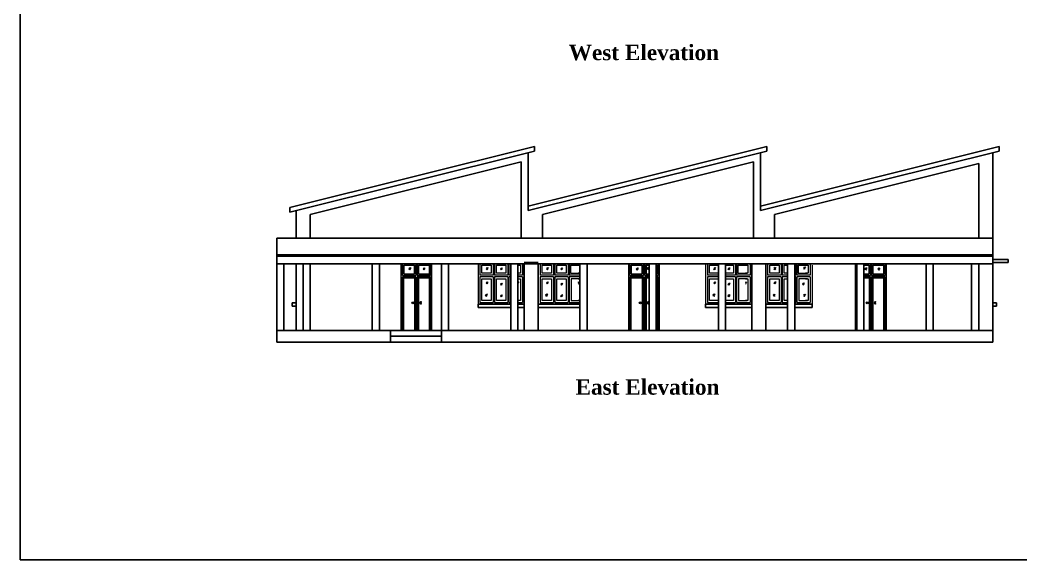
# Model space of a CAD drawing. Header units: inches. Extents: x -6800 to 96653, y -25814 to 17379.
# Drawn here: x 20222 to 21784, y -13008 to -12165 of the extents above; entities that cross this region are included whole.
import ezdxf

# ---------------------------------------------------------------- set-up
doc = ezdxf.new("R2010")
doc.units = ezdxf.units.IN
doc.header["$MEASUREMENT"] = 0
doc.layers.add('Door ele', color=20, linetype='Continuous', lineweight=15)
doc.layers.add('furniture', color=44, linetype='Continuous', lineweight=15)
doc.styles.add('MtXpl_Times_New_Roma', font='timesbd.ttf')

msp = doc.modelspace()

# ---------------------------------------------------------------- linework, layer by layer
for p, q in [((20222.1, -13007.6), (20222.1, -11322.8)), ((22598.1, -13007.6), (20222.1, -13007.6))]:
    msp.add_line(p, q)
at = {"lineweight": 25, "transparency": 33554623}
for p, q in [((20643, -12457.8), (21024.8, -12362.6)), ((21015.1, -12455.4), (21387.2, -12362.6)), ((21377.4, -12455.4), (21749.5, -12362.6)), ((21387.2, -12369.8), (21387.2, -12362.6)), ((21749.5, -12369.8), (21749.5, -12362.6)), ((20643, -12465), (21024.8, -12369.8)), ((21015.1, -12462.6), (21387.2, -12369.8)), ((21015.1, -12462.6), (21015.1, -12372.3)), ((21377.4, -12462.6), (21749.5, -12369.8)), ((21377.4, -12462.6), (21377.4, -12372.3)), ((21739.7, -12505.6), (21739.7, -12372.3)), ((20674.7, -12468.4), (21004.1, -12386.3)), ((21004.1, -12505.6), (21004.1, -12386.3)), ((21037.1, -12468.4), (21366.4, -12386.3)), ((21366.4, -12505.6), (21366.4, -12386.3)), ((21399.4, -12468.4), (21717.7, -12389.1)), ((21717.7, -12389.1), (21717.7, -12505.6)), ((20643, -12465), (20643, -12457.8)), ((20652.7, -12505.6), (20652.7, -12462.6)), ((20674.7, -12505.6), (20674.7, -12468.4)), ((21037.1, -12505.6), (21037.1, -12468.4)), ((21399.4, -12505.6), (21399.4, -12468.4))]:
    msp.add_line(p, q, dxfattribs=at)
at = {"lineweight": 25}
for p, q in [((21024.8, -12369.8), (21024.8, -12362.6)), ((20622.7, -12505.6), (21739.7, -12505.6)), ((20622.7, -12531.6), (20622.7, -12505.6)), ((20622.7, -12505.6), (21739.7, -12505.6)), ((21739.7, -12505.6), (21739.7, -12531.6)), ((21739.7, -12531.6), (20622.7, -12531.6)), ((20622.7, -12531.6), (21739.7, -12531.6)), ((20622.7, -12533.6), (20622.7, -12531.6)), ((20622.7, -12533.6), (21739.7, -12533.6)), ((20622.7, -12545.6), (21739.7, -12545.6)), ((20663.7, -12649.6), (20663.7, -12545.6)), ((20674.7, -12545.6), (20674.7, -12649.6)), ((20771.7, -12649.6), (20771.7, -12545.6)), ((20782.7, -12545.6), (20782.7, -12649.6)), ((20879.7, -12649.6), (20879.7, -12545.6)), ((20890.7, -12545.6), (20890.7, -12649.6)), ((20942.7, -12547.6), (20957.3, -12547.6)), ((20965.4, -12547.6), (20980, -12547.6)), ((20987.7, -12649.6), (20987.7, -12545.6)), ((20998.7, -12545.6), (20998.7, -12649.6)), ((21002.7, -12547.6), (20998.7, -12547.6)), ((21036.7, -12547.6), (21051.3, -12547.6)), ((21059.4, -12547.6), (21074, -12547.6)), ((21081.1, -12547.6), (21095.7, -12547.6)), ((21095.7, -12547.6), (21092.7, -12547.6)), ((21095.7, -12649.6), (21095.7, -12545.6)), ((21106.7, -12545.6), (21106.7, -12649.6)), ((21203.7, -12649.6), (21203.7, -12545.6)), ((21214.7, -12545.6), (21214.7, -12649.6)), ((21297.7, -12547.6), (21311.7, -12547.6)), ((21311.7, -12649.6), (21311.7, -12545.6)), ((21322.7, -12545.6), (21322.7, -12649.6)), ((21322.7, -12547.6), (21335, -12547.6)), ((21342.1, -12547.6), (21356.7, -12547.6)), ((21357.7, -12547.6), (21353.7, -12547.6)), ((21391.7, -12547.6), (21406.3, -12547.6)), ((21414.4, -12547.6), (21419.7, -12547.6)), ((21419.7, -12649.6), (21419.7, -12545.6)), ((21430.7, -12545.6), (21430.7, -12649.6)), ((21436.1, -12547.6), (21450.7, -12547.6)), ((21451.7, -12547.6), (21447.7, -12547.6)), ((21527.7, -12649.6), (21527.7, -12545.6)), ((21538.7, -12545.6), (21538.7, -12649.6)), ((21635.7, -12649.6), (21635.7, -12545.6)), ((21646.7, -12545.6), (21646.7, -12649.6)), ((21706.7, -12649.6), (21706.7, -12545.6)), ((21717.7, -12545.6), (21717.7, -12649.6)), ((21739.7, -12545.6), (21739.7, -12543.6)), ((21030.7, -12613.6), (21030.7, -12608.6)), ((20622.7, -12667.6), (20622.7, -12649.6)), ((20652.7, -12649.6), (20622.7, -12649.6)), ((20663.7, -12649.6), (21717.7, -12649.6)), ((20674.7, -12649.6), (20663.7, -12649.6)), ((20782.7, -12649.6), (20771.7, -12649.6)), ((20800.2, -12649.6), (20800.2, -12667.6)), ((20879.7, -12658.6), (20800.2, -12658.6)), ((20890.7, -12649.6), (20879.7, -12649.6)), ((20879.7, -12667.6), (20879.7, -12649.6)), ((20998.7, -12649.6), (20987.7, -12649.6)), ((21106.7, -12649.6), (21095.7, -12649.6)), ((21214.7, -12649.6), (21203.7, -12649.6)), ((21322.7, -12649.6), (21311.7, -12649.6)), ((21430.7, -12649.6), (21419.7, -12649.6)), ((21538.7, -12649.6), (21527.7, -12649.6)), ((21646.7, -12649.6), (21635.7, -12649.6)), ((21717.7, -12649.6), (21706.7, -12649.6)), ((21739.7, -12649.6), (21739.7, -12667.6)), ((21739.7, -12667.6), (20622.7, -12667.6)), ((20800.2, -12667.6), (20879.7, -12667.6))]:
    msp.add_line(p, q, dxfattribs=at)
at = {"lineweight": 25, "transparency": 33554636}
for p, q in [((20622.7, -12543.6), (20622.7, -12533.6)), ((21739.7, -12531.6), (21739.7, -12545.6)), ((20936.7, -12608.6), (20987.7, -12608.6)), ((20936.7, -12613.6), (20936.7, -12608.6)), ((20987.7, -12613.6), (20936.7, -12613.6)), ((20998.7, -12608.6), (21008.7, -12608.6)), ((21008.7, -12613.6), (20998.7, -12613.6)), ((21008.7, -12608.6), (21008.7, -12613.6)), ((21030.7, -12608.6), (21095.7, -12608.6)), ((21030.7, -12608.6), (21081.7, -12608.6)), ((21095.7, -12613.6), (21030.7, -12613.6)), ((21092.7, -12608.6), (21095.7, -12608.6)), ((21095.7, -12613.6), (21092.7, -12613.6)), ((21291.7, -12608.6), (21311.7, -12608.6)), ((21291.7, -12613.6), (21291.7, -12608.6)), ((21291.7, -12608.6), (21311.7, -12608.6)), ((21291.7, -12608.6), (21311.7, -12608.6)), ((21311.7, -12613.6), (21291.7, -12613.6)), ((21322.7, -12608.6), (21363.7, -12608.6)), ((21322.7, -12608.6), (21356.7, -12608.6)), ((21322.7, -12608.6), (21342.7, -12608.6)), ((21363.7, -12613.6), (21322.7, -12613.6)), ((21353.7, -12608.6), (21363.7, -12608.6)), ((21363.7, -12608.6), (21363.7, -12613.6)), ((21385.7, -12608.6), (21419.7, -12608.6)), ((21385.7, -12613.6), (21385.7, -12608.6)), ((21385.7, -12608.6), (21419.7, -12608.6)), ((21385.7, -12608.6), (21419.7, -12608.6)), ((21419.7, -12613.6), (21385.7, -12613.6)), ((21430.7, -12608.6), (21457.7, -12608.6)), ((21430.7, -12608.6), (21450.7, -12608.6)), ((21430.7, -12608.6), (21436.7, -12608.6)), ((21457.7, -12613.6), (21430.7, -12613.6)), ((21447.7, -12608.6), (21457.7, -12608.6)), ((21457.7, -12608.6), (21457.7, -12613.6))]:
    msp.add_line(p, q, dxfattribs=at)
at = {"lineweight": 25, "transparency": 33554610}
for p, q in [((21739.7, -12538.6), (21763.7, -12538.6)), ((21763.7, -12538.6), (21763.7, -12543.6)), ((21739.7, -12543.6), (21763.7, -12543.6)), ((20646.7, -12606.6), (20652.7, -12606.6)), ((20646.7, -12611.6), (20646.7, -12606.6)), ((20646.7, -12611.6), (20652.7, -12611.6)), ((20652.7, -12606.6), (20652.7, -12611.6)), ((21739.7, -12606.6), (21745.7, -12606.6)), ((21739.7, -12611.6), (21745.7, -12611.6)), ((21745.7, -12606.6), (21745.7, -12611.6))]:
    msp.add_line(p, q, dxfattribs=at)
at = {"lineweight": 25, "transparency": 33554648}
for p, q in [((20622.7, -12649.6), (20622.7, -12543.6)), ((20633.7, -12649.6), (20633.7, -12545.6)), ((20652.7, -12649.6), (20652.7, -12545.6)), ((20674.7, -12547.6), (20674.7, -12649.6)), ((21008.7, -12543.6), (21030.7, -12543.6)), ((21008.7, -12649.6), (21008.7, -12545.6)), ((21030.7, -12545.6), (21030.7, -12649.6)), ((21363.7, -12649.6), (21363.7, -12545.6)), ((21385.7, -12545.6), (21385.7, -12649.6)), ((21717.7, -12545.6), (21739.7, -12545.6)), ((21717.7, -12649.6), (21717.7, -12545.6)), ((21739.7, -12545.6), (21739.7, -12649.6)), ((20674.7, -12649.6), (20652.7, -12649.6)), ((21030.7, -12649.6), (21008.7, -12649.6)), ((21385.7, -12649.6), (21363.7, -12649.6)), ((21739.7, -12649.6), (21717.7, -12649.6))]:
    msp.add_line(p, q, dxfattribs=at)
at = {"lineweight": 25, "transparency": 33554564}
for p, q in [((20820.7, -12561.6), (20820.7, -12547.6)), ((20837.7, -12547.6), (20820.7, -12547.6)), ((20837.7, -12547.6), (20837.7, -12561.6)), ((20843.7, -12547.6), (20843.7, -12561.6)), ((20860.7, -12547.6), (20843.7, -12547.6)), ((20860.7, -12561.6), (20860.7, -12547.6)), ((21175.7, -12561.6), (21175.7, -12547.6)), ((21192.7, -12547.6), (21175.7, -12547.6)), ((21192.7, -12547.6), (21192.7, -12561.6)), ((21198.7, -12547.6), (21198.7, -12561.6)), ((21203.7, -12547.6), (21198.7, -12547.6)), ((21215.7, -12547.6), (21214.7, -12547.6)), ((21215.7, -12561.6), (21215.7, -12547.6)), ((21546.7, -12547.6), (21538.7, -12547.6)), ((21546.7, -12547.6), (21546.7, -12561.6)), ((21552.7, -12547.6), (21552.7, -12561.6)), ((21569.7, -12547.6), (21552.7, -12547.6)), ((21569.7, -12561.6), (21569.7, -12547.6)), ((20820.7, -12561.6), (20837.7, -12561.6)), ((20843.7, -12561.6), (20860.7, -12561.6)), ((21175.7, -12561.6), (21192.7, -12561.6)), ((21198.7, -12561.6), (21203.7, -12561.6)), ((21214.7, -12561.6), (21215.7, -12561.6)), ((21538.7, -12561.6), (21546.7, -12561.6)), ((21552.7, -12561.6), (21569.7, -12561.6))]:
    msp.add_line(p, q, dxfattribs=at)
at = {"layer": 'Door ele'}
for p, q in [((20816.7, -12649.6), (20816.7, -12545.6)), ((20816.7, -12649.6), (20816.7, -12547.6)), ((21171.7, -12649.6), (21171.7, -12545.6)), ((21525.7, -12649.6), (21525.7, -12545.6)), ((21525.7, -12649.6), (21525.7, -12547.6))]:
    msp.add_line(p, q, dxfattribs=at)
at = {"layer": 'Door ele', "transparency": 33554564}
for p, q in [((20818.7, -12563.6), (20818.7, -12545.6)), ((20839.7, -12545.6), (20818.7, -12545.6)), ((20839.7, -12545.6), (20839.7, -12563.6)), ((20841.7, -12545.6), (20841.7, -12563.6)), ((20862.7, -12545.6), (20841.7, -12545.6)), ((20862.7, -12563.6), (20862.7, -12545.6)), ((20864.7, -12649.6), (20864.7, -12545.6)), ((20864.7, -12649.6), (20864.7, -12547.6)), ((21173.7, -12563.6), (21173.7, -12545.6)), ((21194.7, -12545.6), (21173.7, -12545.6)), ((21194.7, -12545.6), (21194.7, -12563.6)), ((21196.7, -12545.6), (21196.7, -12563.6)), ((21203.7, -12545.6), (21196.7, -12545.6)), ((21217.7, -12545.6), (21214.7, -12545.6)), ((21217.7, -12563.6), (21217.7, -12545.6)), ((21219.7, -12649.6), (21219.7, -12545.6)), ((21527.7, -12649.6), (21527.7, -12549.6)), ((21548.7, -12545.6), (21538.7, -12545.6)), ((21548.7, -12545.6), (21548.7, -12563.6)), ((21550.7, -12545.6), (21550.7, -12563.6)), ((21571.7, -12545.6), (21550.7, -12545.6)), ((21571.7, -12563.6), (21571.7, -12545.6)), ((21573.7, -12649.6), (21573.7, -12545.6)), ((21573.7, -12649.6), (21573.7, -12547.6)), ((20818.7, -12563.6), (20839.7, -12563.6)), ((20818.7, -12649.6), (20818.7, -12565.6)), ((20818.7, -12565.6), (20839.7, -12565.6)), ((20820.7, -12649.6), (20820.7, -12567.6)), ((20820.7, -12567.6), (20837.7, -12567.6)), ((20837.7, -12567.6), (20837.7, -12649.6)), ((20839.7, -12565.6), (20839.7, -12649.6)), ((20841.7, -12563.6), (20862.7, -12563.6)), ((20841.7, -12565.6), (20841.7, -12649.6)), ((20841.7, -12565.6), (20862.7, -12565.6)), ((20843.7, -12567.6), (20843.7, -12649.6)), ((20843.7, -12567.6), (20860.7, -12567.6)), ((20859.7, -12561.6), (20860.7, -12561.6)), ((20859.7, -12563.6), (20862.7, -12563.6)), ((20859.7, -12565.6), (20862.7, -12565.6)), ((20859.7, -12567.6), (20860.7, -12567.6)), ((20860.7, -12649.6), (20860.7, -12567.6)), ((20862.7, -12649.6), (20862.7, -12565.6)), ((21173.7, -12563.6), (21194.7, -12563.6)), ((21173.7, -12649.6), (21173.7, -12565.6)), ((21173.7, -12565.6), (21194.7, -12565.6)), ((21175.7, -12649.6), (21175.7, -12567.6)), ((21175.7, -12567.6), (21192.7, -12567.6)), ((21192.7, -12567.6), (21192.7, -12649.6)), ((21194.7, -12565.6), (21194.7, -12649.6)), ((21196.7, -12563.6), (21203.7, -12563.6)), ((21196.7, -12565.6), (21196.7, -12649.6)), ((21196.7, -12565.6), (21203.7, -12565.6)), ((21198.7, -12567.6), (21198.7, -12649.6)), ((21198.7, -12567.6), (21203.7, -12567.6)), ((21214.7, -12563.6), (21217.7, -12563.6)), ((21214.7, -12565.6), (21217.7, -12565.6)), ((21214.7, -12567.6), (21215.7, -12567.6)), ((21215.7, -12649.6), (21215.7, -12567.6)), ((21217.7, -12649.6), (21217.7, -12565.6)), ((21538.7, -12563.6), (21548.7, -12563.6)), ((21538.7, -12565.6), (21548.7, -12565.6)), ((21538.7, -12567.6), (21546.7, -12567.6)), ((21546.7, -12567.6), (21546.7, -12649.6)), ((21548.7, -12565.6), (21548.7, -12649.6)), ((21550.7, -12563.6), (21571.7, -12563.6)), ((21550.7, -12565.6), (21550.7, -12649.6)), ((21550.7, -12565.6), (21571.7, -12565.6)), ((21552.7, -12567.6), (21552.7, -12649.6)), ((21552.7, -12567.6), (21569.7, -12567.6)), ((21568.7, -12561.6), (21569.7, -12561.6)), ((21568.7, -12563.6), (21571.7, -12563.6)), ((21568.7, -12565.6), (21571.7, -12565.6)), ((21568.7, -12567.6), (21569.7, -12567.6)), ((21569.7, -12649.6), (21569.7, -12567.6)), ((21571.7, -12649.6), (21571.7, -12565.6))]:
    msp.add_line(p, q, dxfattribs=at)
for centre, radius in [((20834.9, -12606.5), 1.71), ((20834.9, -12606.5), 0.709), ((20847.3, -12606.5), 0.709), ((21189.9, -12606.5), 1.71), ((21189.9, -12606.5), 0.709), ((21202.3, -12606.5), 0.709), ((21543.9, -12606.5), 1.71), ((21543.9, -12606.5), 0.709), ((21556.3, -12606.5), 0.709)]:
    msp.add_circle(centre, radius, dxfattribs=at)
for centre in [(20847.3, -12606.5), (21202.3, -12606.5), (21556.3, -12606.5)]:
    msp.add_arc(centre, 1.71, 33.2046, 326.7954, dxfattribs=at)
at = {"layer": 'furniture', "transparency": 33554687}
for p, q in [((20832.1, -12551.7), (20828.7, -12555)), ((20830.5, -12551.7), (20828.8, -12553.4)), ((20831.5, -12553.8), (20830.1, -12555.1)), ((20854.3, -12551.6), (20850.9, -12554.9)), ((20852.7, -12551.7), (20851, -12553.3)), ((20853.6, -12553.8), (20852.3, -12555)), ((20936.7, -12545.6), (20936.7, -12608.6)), ((20939.4, -12545.6), (20939.4, -12563.5)), ((20939.4, -12545.6), (20960.5, -12545.6)), ((20942.7, -12560.2), (20942.7, -12547.6)), ((20952.6, -12551.4), (20949.2, -12554.7)), ((20951, -12551.5), (20949.3, -12553.1)), ((20952, -12553.6), (20950.6, -12554.9)), ((20957.3, -12547.6), (20957.3, -12560.2)), ((20960.5, -12545.6), (20960.5, -12563.5)), ((20962.2, -12545.6), (20962.2, -12563.5)), ((20962.2, -12545.6), (20983.3, -12545.6)), ((20962.2, -12547.6), (20962.2, -12563.5)), ((20965.4, -12560.2), (20965.4, -12547.6)), ((20975, -12551.7), (20971.6, -12554.9)), ((20973.4, -12551.7), (20971.7, -12553.3)), ((20974.4, -12553.8), (20973, -12555.1)), ((20980, -12547.6), (20980, -12560.2)), ((20983.3, -12545.6), (20983.3, -12563.5)), ((20984.9, -12545.6), (20984.9, -12563.5)), ((20984.9, -12545.6), (20987.7, -12545.6)), ((20984.9, -12547.6), (20984.9, -12563.5)), ((20998.7, -12545.6), (21006, -12545.6)), ((21002.7, -12547.6), (21002.7, -12560.2)), ((21006, -12545.6), (21006, -12547.6)), ((21006, -12547.6), (21006, -12563.5)), ((21008.7, -12547.6), (21008.7, -12608.6)), ((21030.7, -12545.6), (21030.7, -12608.6)), ((21030.7, -12547.6), (21030.7, -12608.6)), ((21033.4, -12545.6), (21033.4, -12563.5)), ((21033.4, -12545.6), (21054.5, -12545.6)), ((21036.7, -12560.2), (21036.7, -12547.6)), ((21046.6, -12551.4), (21043.2, -12554.7)), ((21045, -12551.5), (21043.3, -12553.1)), ((21046, -12553.6), (21044.6, -12554.9)), ((21051.3, -12547.6), (21051.3, -12560.2)), ((21054.5, -12545.6), (21054.5, -12563.5)), ((21056.2, -12545.6), (21056.2, -12563.5)), ((21056.2, -12545.6), (21077.3, -12545.6)), ((21056.2, -12547.6), (21056.2, -12563.5)), ((21059.4, -12560.2), (21059.4, -12547.6)), ((21069, -12551.7), (21065.6, -12554.9)), ((21067.4, -12551.7), (21065.7, -12553.3)), ((21068.4, -12553.8), (21067, -12555.1)), ((21074, -12547.6), (21074, -12560.2)), ((21077.3, -12545.6), (21077.3, -12563.5)), ((21078.9, -12545.6), (21078.9, -12563.5)), ((21078.9, -12545.6), (21081.7, -12545.6)), ((21078.9, -12545.6), (21078.9, -12563.5)), ((21078.9, -12545.6), (21081.7, -12545.6)), ((21078.9, -12547.6), (21078.9, -12563.5)), ((21078.9, -12547.6), (21078.9, -12563.5)), ((21081.1, -12547.6), (21081.1, -12560.2)), ((21092.7, -12545.6), (21100, -12545.6)), ((21186.7, -12552), (21183.3, -12555.3)), ((21185.1, -12552.1), (21183.4, -12553.7)), ((21187.1, -12551.7), (21183.7, -12555)), ((21185.5, -12551.7), (21183.8, -12553.4)), ((21186.1, -12554.2), (21184.7, -12555.4)), ((21186.5, -12553.8), (21185.1, -12555.1)), ((21203.5, -12551.3), (21200.1, -12554.5)), ((21201.9, -12551.3), (21200.2, -12552.9)), ((21202.8, -12553.4), (21201.5, -12554.7)), ((21291.7, -12545.6), (21291.7, -12608.6)), ((21291.7, -12547.6), (21291.7, -12608.6)), ((21291.7, -12547.6), (21291.7, -12608.6)), ((21294.4, -12545.6), (21294.4, -12563.5)), ((21294.4, -12545.6), (21315.5, -12545.6)), ((21297.7, -12560.2), (21297.7, -12547.6)), ((21307.6, -12551.4), (21304.2, -12554.7)), ((21306, -12551.5), (21304.3, -12553.1)), ((21307, -12553.6), (21305.6, -12554.9)), ((21317.2, -12545.6), (21338.3, -12545.6)), ((21330, -12551.7), (21326.6, -12554.9)), ((21328.4, -12551.7), (21326.7, -12553.3)), ((21329.4, -12553.8), (21328, -12555.1)), ((21335, -12547.6), (21335, -12560.2)), ((21338.3, -12545.6), (21338.3, -12563.5)), ((21339.9, -12545.6), (21339.9, -12563.5)), ((21339.9, -12545.6), (21342.7, -12545.6)), ((21339.9, -12545.6), (21339.9, -12563.5)), ((21339.9, -12545.6), (21342.7, -12545.6)), ((21339.9, -12547.6), (21339.9, -12563.5)), ((21339.9, -12547.6), (21339.9, -12563.5)), ((21342.1, -12547.6), (21342.1, -12560.2)), ((21353.7, -12545.6), (21361, -12545.6)), ((21357.7, -12547.6), (21357.7, -12560.2)), ((21361, -12545.6), (21361, -12547.6)), ((21361, -12547.6), (21361, -12563.5)), ((21363.7, -12547.6), (21363.7, -12608.6)), ((21363.7, -12547.6), (21363.7, -12608.6)), ((21385.7, -12545.6), (21385.7, -12608.6)), ((21385.7, -12547.6), (21385.7, -12608.6)), ((21385.7, -12547.6), (21385.7, -12608.6)), ((21388.4, -12545.6), (21388.4, -12563.5)), ((21388.4, -12545.6), (21409.5, -12545.6)), ((21391.7, -12560.2), (21391.7, -12547.6)), ((21401.6, -12551.4), (21398.2, -12554.7)), ((21400, -12551.5), (21398.3, -12553.1)), ((21401, -12553.6), (21399.6, -12554.9)), ((21406.3, -12547.6), (21406.3, -12560.2)), ((21409.5, -12545.6), (21409.5, -12563.5)), ((21411.2, -12545.6), (21411.2, -12563.5)), ((21411.2, -12545.6), (21432.3, -12545.6)), ((21411.2, -12547.6), (21411.2, -12563.5)), ((21414.4, -12560.2), (21414.4, -12547.6)), ((21432.3, -12545.6), (21432.3, -12563.5)), ((21433.9, -12545.6), (21433.9, -12563.5)), ((21433.9, -12545.6), (21436.7, -12545.6)), ((21433.9, -12545.6), (21433.9, -12563.5)), ((21433.9, -12545.6), (21436.7, -12545.6)), ((21433.9, -12547.6), (21433.9, -12563.5)), ((21433.9, -12547.6), (21433.9, -12563.5)), ((21436.1, -12547.6), (21436.1, -12560.2)), ((21447.8, -12550.5), (21444.3, -12553.7)), ((21446.2, -12550.5), (21444.4, -12552.1)), ((21447.1, -12552.6), (21445.8, -12553.9)), ((21447.7, -12545.6), (21455, -12545.6)), ((21451.7, -12547.6), (21451.7, -12560.2)), ((21455, -12545.6), (21455, -12547.6)), ((21455, -12547.6), (21455, -12563.5)), ((21457.7, -12547.6), (21457.7, -12608.6)), ((21457.7, -12547.6), (21457.7, -12608.6)), ((21543.5, -12551.8), (21540.1, -12555.1)), ((21541.9, -12551.8), (21540.2, -12553.5)), ((21542.8, -12553.9), (21541.5, -12555.2)), ((21563.7, -12551.9), (21560.3, -12555.2)), ((21562.1, -12551.9), (21560.4, -12553.5)), ((21563, -12554), (21561.7, -12555.3)), ((20960.5, -12563.5), (20939.4, -12563.5)), ((20960.5, -12565.6), (20939.4, -12565.6)), ((20939.4, -12565.6), (20939.4, -12605.9)), ((20957.3, -12560.2), (20942.7, -12560.2)), ((20942.7, -12568.9), (20957.3, -12568.9)), ((20942.7, -12602.6), (20942.7, -12568.9)), ((20957.3, -12568.9), (20957.3, -12602.6)), ((20960.5, -12565.6), (20960.5, -12605.9)), ((20982.2, -12563.5), (20962.2, -12563.5)), ((20983.3, -12563.5), (20962.2, -12563.5)), ((20982.2, -12565.6), (20962.2, -12565.6)), ((20962.2, -12565.6), (20962.2, -12605.9)), ((20983.3, -12565.6), (20962.2, -12565.6)), ((20962.2, -12565.6), (20962.2, -12605.9)), ((20980, -12560.2), (20965.4, -12560.2)), ((20965.4, -12568.9), (20980, -12568.9)), ((20965.4, -12602.6), (20965.4, -12568.9)), ((20980, -12568.9), (20980, -12602.6)), ((20983.3, -12565.6), (20983.3, -12605.9)), ((20987.7, -12563.5), (20984.9, -12563.5)), ((20987.7, -12563.5), (20984.9, -12563.5)), ((20987.7, -12565.6), (20984.9, -12565.6)), ((20984.9, -12565.6), (20984.9, -12605.9)), ((20987.7, -12565.6), (20984.9, -12565.6)), ((20984.9, -12565.6), (20984.9, -12605.9)), ((21002.7, -12560.2), (20998.7, -12560.2)), ((21004.9, -12563.5), (20998.7, -12563.5)), ((21006, -12563.5), (20998.7, -12563.5)), ((21004.9, -12565.6), (20998.7, -12565.6)), ((21006, -12565.6), (20998.7, -12565.6)), ((20998.7, -12568.9), (21002.7, -12568.9)), ((21002.7, -12568.9), (21002.7, -12602.6)), ((21006, -12565.6), (21006, -12605.9)), ((21054.5, -12563.5), (21033.4, -12563.5)), ((21054.5, -12565.6), (21033.4, -12565.6)), ((21033.4, -12565.6), (21033.4, -12605.9)), ((21051.3, -12560.2), (21036.7, -12560.2)), ((21036.7, -12568.9), (21051.3, -12568.9)), ((21036.7, -12602.6), (21036.7, -12568.9)), ((21051.3, -12568.9), (21051.3, -12602.6)), ((21054.5, -12565.6), (21054.5, -12605.9)), ((21076.2, -12563.5), (21056.2, -12563.5)), ((21077.3, -12563.5), (21056.2, -12563.5)), ((21076.2, -12565.6), (21056.2, -12565.6)), ((21056.2, -12565.6), (21056.2, -12605.9)), ((21077.3, -12565.6), (21056.2, -12565.6)), ((21056.2, -12565.6), (21056.2, -12605.9)), ((21074, -12560.2), (21059.4, -12560.2)), ((21059.4, -12568.9), (21074, -12568.9)), ((21059.4, -12602.6), (21059.4, -12568.9)), ((21074, -12568.9), (21074, -12602.6)), ((21077.3, -12565.6), (21077.3, -12605.9)), ((21081.7, -12563.5), (21078.9, -12563.5)), ((21081.7, -12563.5), (21078.9, -12563.5)), ((21092.7, -12563.5), (21078.9, -12563.5)), ((21095.7, -12563.5), (21078.9, -12563.5)), ((21081.7, -12565.6), (21078.9, -12565.6)), ((21078.9, -12565.6), (21078.9, -12605.9)), ((21081.7, -12565.6), (21078.9, -12565.6)), ((21078.9, -12565.6), (21078.9, -12605.9)), ((21092.7, -12565.6), (21078.9, -12565.6)), ((21078.9, -12565.6), (21078.9, -12605.9)), ((21095.7, -12565.6), (21078.9, -12565.6)), ((21078.9, -12565.6), (21078.9, -12605.9)), ((21081.1, -12560.2), (21095.7, -12560.2)), ((21095.7, -12568.9), (21082.2, -12568.9)), ((21082.2, -12568.9), (21082.2, -12602.6)), ((21095.7, -12560.2), (21092.7, -12560.2)), ((21095.7, -12563.5), (21092.7, -12563.5)), ((21095.7, -12563.5), (21092.7, -12563.5)), ((21095.7, -12565.6), (21092.7, -12565.6)), ((21095.7, -12565.6), (21092.7, -12565.6)), ((21092.7, -12568.9), (21095.7, -12568.9)), ((21311.7, -12563.5), (21294.4, -12563.5)), ((21311.7, -12565.6), (21294.4, -12565.6)), ((21294.4, -12565.6), (21294.4, -12605.9)), ((21311.7, -12560.2), (21297.7, -12560.2)), ((21297.7, -12602.6), (21297.7, -12568.9)), ((21297.7, -12568.9), (21311.7, -12568.9)), ((21335, -12560.2), (21322.7, -12560.2)), ((21337.2, -12563.5), (21322.7, -12563.5)), ((21338.3, -12563.5), (21322.7, -12563.5)), ((21337.2, -12565.6), (21322.7, -12565.6)), ((21338.3, -12565.6), (21322.7, -12565.6)), ((21322.7, -12568.9), (21335, -12568.9)), ((21335, -12568.9), (21335, -12602.6)), ((21338.3, -12565.6), (21338.3, -12605.9)), ((21342.7, -12563.5), (21339.9, -12563.5)), ((21342.7, -12563.5), (21339.9, -12563.5)), ((21353.7, -12563.5), (21339.9, -12563.5)), ((21356.7, -12563.5), (21339.9, -12563.5)), ((21342.7, -12565.6), (21339.9, -12565.6)), ((21339.9, -12565.6), (21339.9, -12605.9)), ((21342.7, -12565.6), (21339.9, -12565.6)), ((21339.9, -12565.6), (21339.9, -12605.9)), ((21353.7, -12565.6), (21339.9, -12565.6)), ((21339.9, -12565.6), (21339.9, -12605.9)), ((21356.7, -12565.6), (21339.9, -12565.6)), ((21339.9, -12565.6), (21339.9, -12605.9)), ((21342.1, -12560.2), (21356.7, -12560.2)), ((21356.7, -12568.9), (21343.2, -12568.9)), ((21343.2, -12568.9), (21343.2, -12602.6)), ((21357.7, -12560.2), (21353.7, -12560.2)), ((21359.9, -12563.5), (21353.7, -12563.5)), ((21361, -12563.5), (21353.7, -12563.5)), ((21359.9, -12565.6), (21353.7, -12565.6)), ((21361, -12565.6), (21353.7, -12565.6)), ((21353.7, -12568.9), (21357.7, -12568.9)), ((21357.7, -12568.9), (21357.7, -12602.6)), ((21361, -12565.6), (21361, -12605.9)), ((21409.5, -12563.5), (21388.4, -12563.5)), ((21409.5, -12565.6), (21388.4, -12565.6)), ((21388.4, -12565.6), (21388.4, -12605.9)), ((21406.3, -12560.2), (21391.7, -12560.2)), ((21391.7, -12568.9), (21406.3, -12568.9)), ((21391.7, -12602.6), (21391.7, -12568.9)), ((21406.3, -12568.9), (21406.3, -12602.6)), ((21409.5, -12565.6), (21409.5, -12605.9)), ((21419.7, -12563.5), (21411.2, -12563.5)), ((21419.7, -12563.5), (21411.2, -12563.5)), ((21419.7, -12565.6), (21411.2, -12565.6)), ((21411.2, -12565.6), (21411.2, -12605.9)), ((21419.7, -12565.6), (21411.2, -12565.6)), ((21411.2, -12565.6), (21411.2, -12605.9)), ((21419.7, -12560.2), (21414.4, -12560.2)), ((21414.4, -12602.6), (21414.4, -12568.9)), ((21414.4, -12568.9), (21419.7, -12568.9)), ((21431.2, -12563.5), (21430.7, -12563.5)), ((21432.3, -12563.5), (21430.7, -12563.5)), ((21431.2, -12565.6), (21430.7, -12565.6)), ((21432.3, -12565.6), (21430.7, -12565.6)), ((21432.3, -12565.6), (21432.3, -12605.9)), ((21436.7, -12563.5), (21433.9, -12563.5)), ((21436.7, -12563.5), (21433.9, -12563.5)), ((21447.7, -12563.5), (21433.9, -12563.5)), ((21450.7, -12563.5), (21433.9, -12563.5)), ((21436.7, -12565.6), (21433.9, -12565.6)), ((21433.9, -12565.6), (21433.9, -12605.9)), ((21436.7, -12565.6), (21433.9, -12565.6)), ((21433.9, -12565.6), (21433.9, -12605.9)), ((21447.7, -12565.6), (21433.9, -12565.6)), ((21433.9, -12565.6), (21433.9, -12605.9)), ((21450.7, -12565.6), (21433.9, -12565.6)), ((21433.9, -12565.6), (21433.9, -12605.9)), ((21436.1, -12560.2), (21450.7, -12560.2)), ((21450.7, -12568.9), (21437.2, -12568.9)), ((21437.2, -12568.9), (21437.2, -12602.6)), ((21451.7, -12560.2), (21447.7, -12560.2)), ((21453.9, -12563.5), (21447.7, -12563.5)), ((21455, -12563.5), (21447.7, -12563.5)), ((21453.9, -12565.6), (21447.7, -12565.6)), ((21455, -12565.6), (21447.7, -12565.6)), ((21447.7, -12568.9), (21451.7, -12568.9)), ((21451.7, -12568.9), (21451.7, -12602.6)), ((21455, -12565.6), (21455, -12605.9)), ((20952.7, -12573.4), (20949.3, -12576.6)), ((20951.1, -12573.4), (20949.4, -12575)), ((20952.1, -12575.5), (20950.7, -12576.8)), ((20975, -12575.6), (20971.6, -12578.8)), ((20973.4, -12575.6), (20971.7, -12577.2)), ((20974.4, -12577.7), (20973, -12579)), ((21000.6, -12573.8), (20998.7, -12575.7)), ((20999, -12573.9), (20998.7, -12574.1)), ((21000, -12576), (20998.7, -12577.2)), ((21046.7, -12573.4), (21043.3, -12576.6)), ((21045.1, -12573.4), (21043.4, -12575)), ((21046.1, -12575.5), (21044.7, -12576.8)), ((21069, -12575.6), (21065.6, -12578.8)), ((21067.4, -12575.6), (21065.7, -12577.2)), ((21068.4, -12577.7), (21067, -12579)), ((21094.6, -12573.8), (21092.7, -12575.7)), ((21093, -12573.9), (21092.7, -12574.1)), ((21094, -12576), (21092.7, -12577.2)), ((21307.7, -12573.4), (21304.3, -12576.6)), ((21306.1, -12573.4), (21304.4, -12575)), ((21307.1, -12575.5), (21305.7, -12576.8)), ((21330, -12575.6), (21326.6, -12578.8)), ((21328.4, -12575.6), (21326.7, -12577.2)), ((21329.4, -12577.7), (21328, -12579)), ((21355.6, -12573.8), (21353.7, -12575.7)), ((21354, -12573.9), (21353.7, -12574.1)), ((21355, -12576), (21353.7, -12577.2)), ((21401.7, -12573.4), (21398.3, -12576.6)), ((21400.1, -12573.4), (21398.4, -12575)), ((21401.1, -12575.5), (21399.7, -12576.8)), ((21446, -12575.2), (21442.6, -12578.5)), ((21444.4, -12575.2), (21442.7, -12576.9)), ((21445.4, -12577.3), (21444, -12578.6)), ((20951.4, -12593), (20948, -12596.2)), ((20949.8, -12593), (20948.1, -12594.6)), ((20950.8, -12595.1), (20949.4, -12596.4)), ((20975, -12593.7), (20971.5, -12597)), ((20973.4, -12593.7), (20971.6, -12595.4)), ((20974.3, -12595.8), (20973, -12597.1)), ((21045.4, -12593), (21042, -12596.2)), ((21043.8, -12593), (21042.1, -12594.6)), ((21044.8, -12595.1), (21043.4, -12596.4)), ((21069, -12593.7), (21065.5, -12597)), ((21067.4, -12593.7), (21065.6, -12595.4)), ((21068.3, -12595.8), (21067, -12597.1)), ((21306.4, -12593), (21303, -12596.2)), ((21304.8, -12593), (21303.1, -12594.6)), ((21305.8, -12595.1), (21304.4, -12596.4)), ((21330, -12593.7), (21326.5, -12597)), ((21328.4, -12593.7), (21326.6, -12595.4)), ((21329.3, -12595.8), (21328, -12597.1)), ((21400.4, -12593), (21397, -12596.2)), ((21398.8, -12593), (21397.1, -12594.6)), ((21399.8, -12595.1), (21398.4, -12596.4)), ((21447.7, -12593.1), (21444.3, -12596.3)), ((21446.1, -12593.1), (21444.4, -12594.7)), ((21447, -12595.2), (21445.7, -12596.5)), ((20936.7, -12608.6), (20987.7, -12608.6)), ((20939.4, -12605.9), (20960.5, -12605.9)), ((20957.3, -12602.6), (20942.7, -12602.6)), ((20962.2, -12605.9), (20982.2, -12605.9)), ((20962.2, -12605.9), (20983.3, -12605.9)), ((20980, -12602.6), (20965.4, -12602.6)), ((20984.9, -12605.9), (20987.7, -12605.9)), ((20984.9, -12605.9), (20987.7, -12605.9)), ((21002.7, -12602.6), (20998.7, -12602.6)), ((20998.7, -12605.9), (21004.9, -12605.9)), ((20998.7, -12605.9), (21006, -12605.9)), ((20998.7, -12608.6), (21008.7, -12608.6)), ((21030.7, -12608.6), (21081.7, -12608.6)), ((21033.4, -12605.9), (21054.5, -12605.9)), ((21051.3, -12602.6), (21036.7, -12602.6)), ((21056.2, -12605.9), (21076.2, -12605.9)), ((21056.2, -12605.9), (21077.3, -12605.9)), ((21074, -12602.6), (21059.4, -12602.6)), ((21078.9, -12605.9), (21081.7, -12605.9)), ((21078.9, -12605.9), (21081.7, -12605.9)), ((21078.9, -12605.9), (21081.7, -12605.9)), ((21078.9, -12605.9), (21081.7, -12605.9)), ((21078.9, -12605.9), (21095.7, -12605.9)), ((21082.2, -12602.6), (21095.7, -12602.6)), ((21095.7, -12602.6), (21092.7, -12602.6)), ((21092.7, -12605.9), (21095.7, -12605.9)), ((21092.7, -12608.6), (21095.7, -12608.6)), ((21291.7, -12608.6), (21311.7, -12608.6)), ((21291.7, -12608.6), (21311.7, -12608.6)), ((21294.4, -12605.9), (21311.7, -12605.9)), ((21311.7, -12602.6), (21297.7, -12602.6)), ((21335, -12602.6), (21322.7, -12602.6)), ((21322.7, -12605.9), (21337.2, -12605.9)), ((21322.7, -12605.9), (21338.3, -12605.9)), ((21322.7, -12608.6), (21363.7, -12608.6)), ((21322.7, -12608.6), (21353.7, -12608.6)), ((21339.9, -12605.9), (21342.7, -12605.9)), ((21339.9, -12605.9), (21342.7, -12605.9)), ((21339.9, -12605.9), (21342.7, -12605.9)), ((21339.9, -12605.9), (21342.7, -12605.9)), ((21339.9, -12605.9), (21361, -12605.9)), ((21343.2, -12602.6), (21356.7, -12602.6)), ((21357.7, -12602.6), (21353.7, -12602.6)), ((21353.7, -12605.9), (21359.9, -12605.9)), ((21353.7, -12608.6), (21363.7, -12608.6)), ((21385.7, -12608.6), (21419.7, -12608.6)), ((21385.7, -12608.6), (21419.7, -12608.6)), ((21388.4, -12605.9), (21409.5, -12605.9)), ((21406.3, -12602.6), (21391.7, -12602.6)), ((21411.2, -12605.9), (21419.7, -12605.9)), ((21411.2, -12605.9), (21419.7, -12605.9)), ((21419.7, -12602.6), (21414.4, -12602.6)), ((21430.7, -12605.9), (21431.2, -12605.9)), ((21430.7, -12605.9), (21432.3, -12605.9)), ((21430.7, -12608.6), (21457.7, -12608.6)), ((21430.7, -12608.6), (21436.7, -12608.6)), ((21433.9, -12605.9), (21436.7, -12605.9)), ((21433.9, -12605.9), (21436.7, -12605.9)), ((21433.9, -12605.9), (21436.7, -12605.9)), ((21433.9, -12605.9), (21436.7, -12605.9)), ((21433.9, -12605.9), (21455, -12605.9)), ((21436.7, -12608.6), (21457.7, -12608.6)), ((21437.2, -12602.6), (21450.7, -12602.6)), ((21451.7, -12602.6), (21447.7, -12602.6)), ((21447.7, -12605.9), (21453.9, -12605.9))]:
    msp.add_line(p, q, dxfattribs=at)

# ---------------------------------------------------------------- texts
at = {"linetype": 'Continuous', "lineweight": 25, "style": 'MtXpl_Times_New_Roma'}
for s, p in [('West Elevation', (21078.1, -12227.8)), ('East Elevation', (21088.7, -12749.7))]:
    msp.add_text(s, height=24, dxfattribs=at).set_placement(p)

doc.saveas('drawing.dxf')
